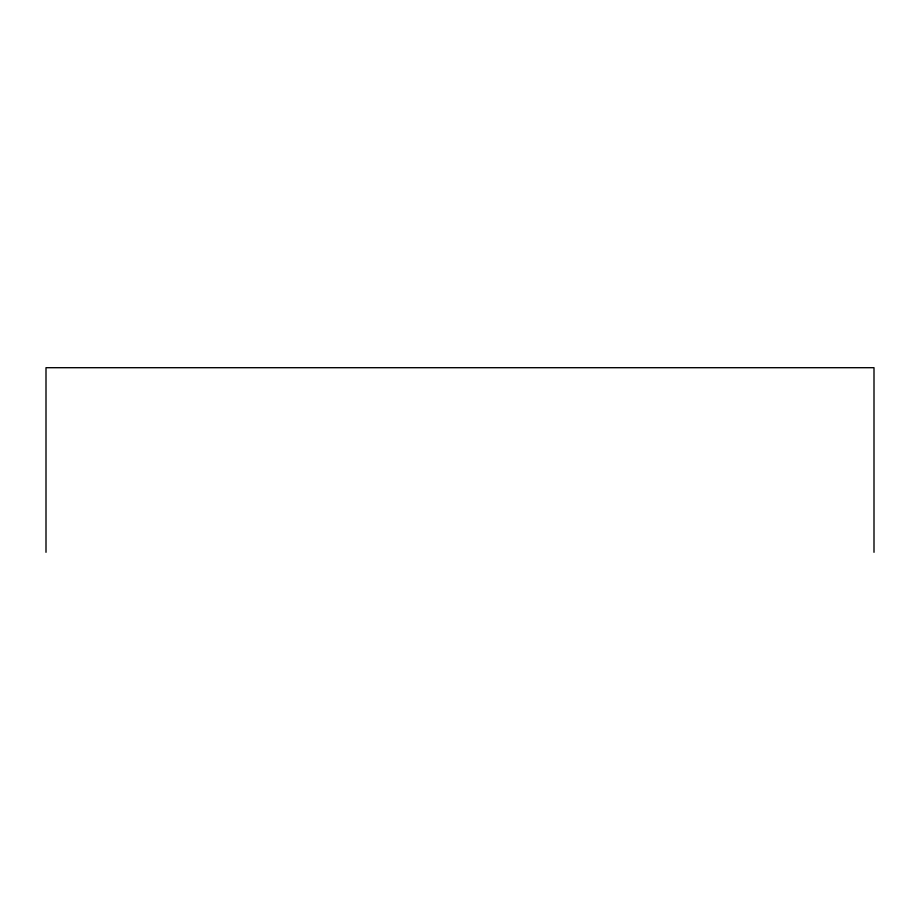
<?xml version="1.0" encoding="UTF-8"?>
<svg xmlns="http://www.w3.org/2000/svg" width="920" height="920" viewBox="0 0 920 920"><rect width="100%" height="100%" fill="white"/><g stroke="black" fill="none" stroke-linecap="round" stroke-linejoin="round"><path stroke-width="1.38" d="M874 552.299L874 367.701L46 367.701L46 552.299"/></g></svg>
